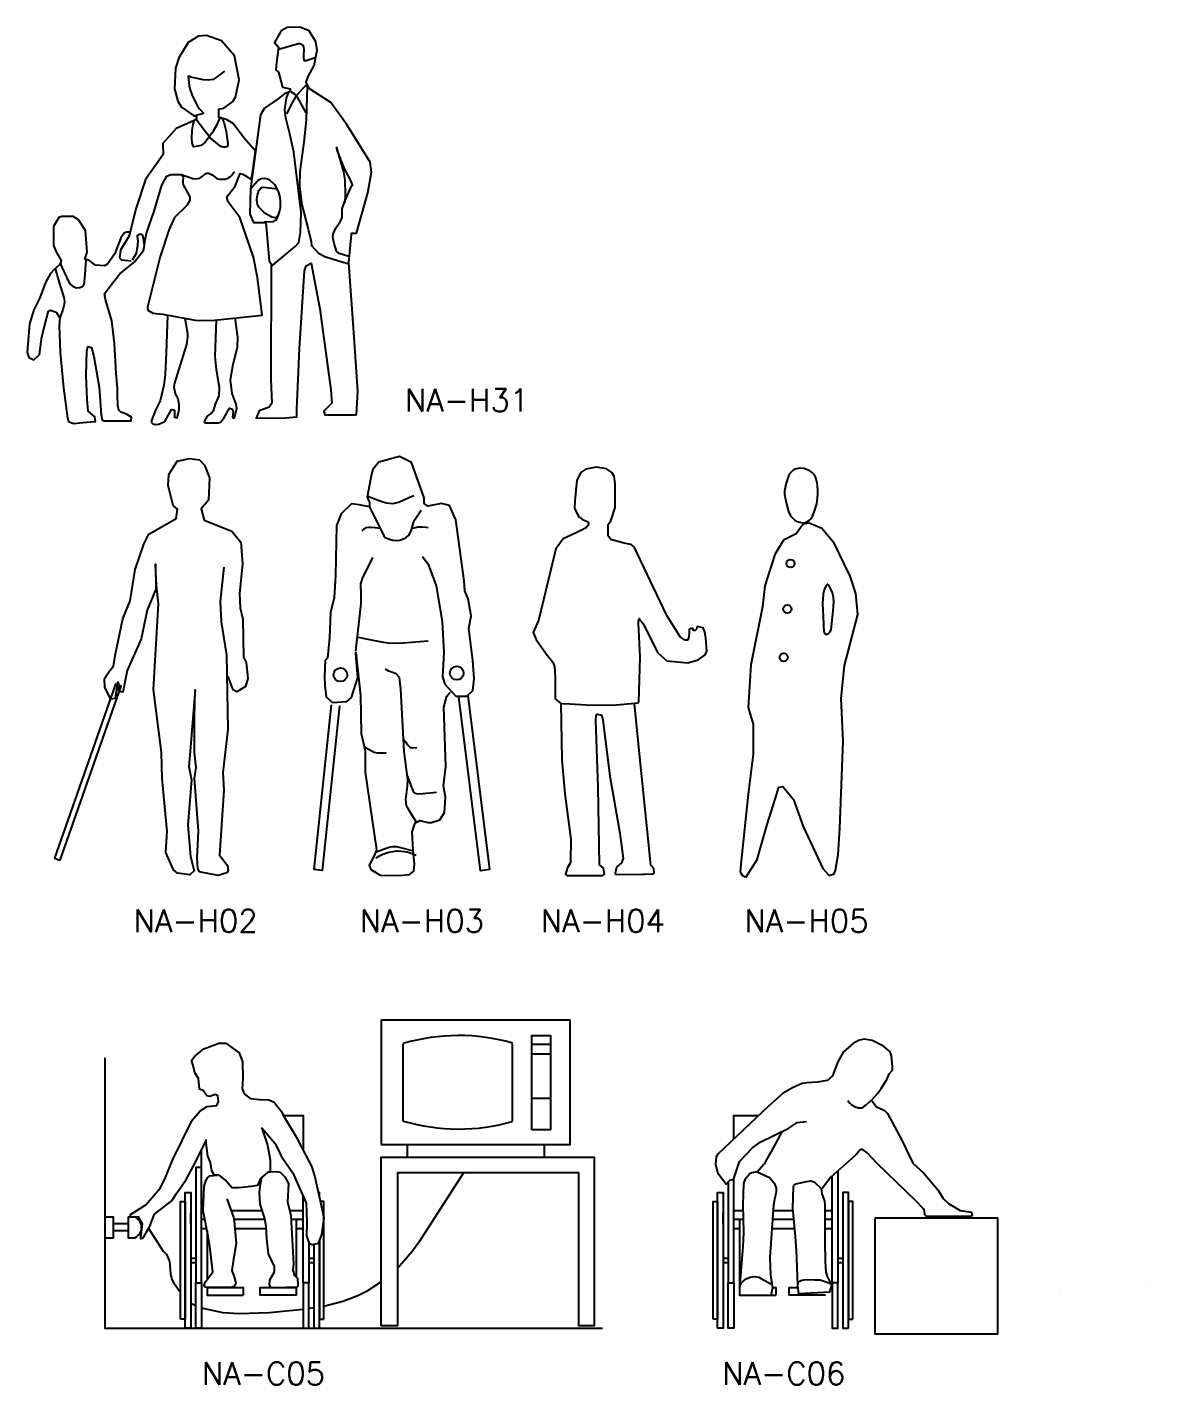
# Model space of a CAD drawing. Extents: x -0.3 to 13.3, y -0.3 to 14.1.
# Drawn here: x 8.36 to 13.32, y -0.25 to 5.75 of the extents above; entities that cross this region are included whole.
import ezdxf
from ezdxf.enums import TextEntityAlignment as Align

# ---------------------------------------------------------------- set-up
doc = ezdxf.new("R2010")
doc.units = 0
doc.header["$LTSCALE"] = 0.25
doc.header["$MEASUREMENT"] = 0
doc.layers.get('0').update_dxf_attribs({"linetype": 'CONTINUOUS'})
doc.styles.add('ROMANS8', font='ROMANS8.SHX')

# ---------------------------------------------------------------- blocks, each defined once
blk = doc.blocks.new('NA-H05')
for points in [[(-0.1076, 1.5565), (-0.0873, 1.5698), (-0.0819, 1.5747), (-0.074, 1.5874), (-0.0658, 1.6052), (-0.0544, 1.643), (-0.0496, 1.6822), (-0.0495, 1.6997), (-0.0514, 1.7228), (-0.0532, 1.7342), (-0.0593, 1.7592), (-0.0627, 1.7671), (-0.0747, 1.7806), (-0.0861, 1.7884), (-0.112, 1.7982), (-0.132, 1.7998), (-0.1504, 1.7956), (-0.1585, 1.7911), (-0.1747, 1.7757), (-0.1799, 1.7658), (-0.1893, 1.7336), (-0.1967, 1.7006), (-0.1968, 1.6835), (-0.19, 1.6491), (-0.1802, 1.6088), (-0.1704, 1.5895), (-0.1523, 1.5704), (-0.1413, 1.5641), (-0.1234, 1.5597), (-0.101, 1.5583)], [(-0.3685, -0.0084), (-0.3184, 0.0712), (-0.2746, 0.2258), (-0.2384, 0.337), (-0.2223, 0.391), (-0.204, 0.3942), (-0.1571, 0.3356), (-0.1154, 0.2167), (-0.0281, 0.0309), (0, 0), (0.0224, 0.0084), (0.0288, 0.0242), (0.0393, 0.0926), (0.0477, 0.2083), (0.0614, 0.595), (0.0533, 0.7823), (0.0673, 0.9285), (0.1266, 1.154), (0.1182, 1.2465), (0.0931, 1.3235), (0.0224, 1.4692), (-0.0319, 1.533), (-0.0888, 1.5574), (-0.1154, 1.5533), (-0.1455, 1.5106), (-0.2013, 1.4818), (-0.24, 1.4182), (-0.284, 1.2805), (-0.2952, 1.1876), (-0.3461, 0.9313), (-0.3584, 0.7434), (-0.3363, 0.6697), (-0.3352, 0.5365), (-0.3573, 0.3601), (-0.3882, 0.0656), (-0.3932, 0.0165), (-0.3826, 0), (-0.3713, -0.0056)], [(-0.0056, 1.0667), (0.0028, 1.0751), (0.0088, 1.0864), (0.0116, 1.114), (0.0179, 1.1701), (0.0203, 1.2096), (0.0192, 1.2295), (0.0147, 1.2493), (0.0109, 1.2592), (-0.0019, 1.2826), (-0.0063, 1.2862), (-0.0084, 1.2862), (-0.0128, 1.2817), (-0.021, 1.2651), (-0.0237, 1.2578), (-0.0263, 1.243), (-0.0288, 1.2001), (-0.0252, 1.114), (-0.025, 1.1012), (-0.0242, 1.0825), (-0.0224, 1.0746), (-0.0167, 1.0672), (-0.0119, 1.0663), (-0.0056, 1.0667)]]:
    blk.add_lwpolyline(points)
for centre in [(-0.1708, 1.3787), (-0.1851, 1.1775), (-0.2006, 0.9646)]:
    blk.add_circle(centre, 0.0181)
blk = doc.blocks.new('NA-C06')
for p, q in [((0.0719, 0.52), (0.112, 0.52)), ((0.2464, 0.52), (0.3335, 0.52)), ((0.4742, 0.52), (0.5067, 0.52)), ((0.025, 0.31), (0.0469, 0.31)), ((0.5317, 0.31), (0.5537, 0.31)), ((0.025, 0.29), (0.0469, 0.29)), ((0.5317, 0.29), (0.5537, 0.29))]:
    blk.add_line(p, q)
for points in [[(0.5756, 1.0061), (0.5838, 0.9955), (0.5907, 0.9886), (0.6087, 0.9778), (0.6234, 0.9736), (0.6371, 0.9743), (0.643, 0.9768), (0.6572, 0.9866), (0.6839, 1.0103), (0.7084, 1.0384), (0.7234, 1.059), (0.7502, 1.1027), (0.7583, 1.1238), (0.7729, 1.14), (0.7738, 1.1546), (0.7689, 1.2042), (0.7623, 1.2206), (0.7332, 1.2464), (0.6828, 1.2708), (0.6486, 1.2773), (0.627, 1.2732), (0.6003, 1.2596), (0.5547, 1.2196), (0.5312, 1.1769), (0.5074, 1.1154), (0.4849, 1.0946), (0.4422, 1.0877), (0.3964, 1.0837), (0.3743, 1.0811), (0.3313, 1.0619), (0.2895, 1.0385), (0.2245, 0.9809), (0.0012, 0.7698), (-0.0067, 0.7573), (-0.0095, 0.7245), (0.0005, 0.6879), (0.0378, 0.6366), (0.0548, 0.6537), (0.0702, 0.6577), (0.097, 0.7365), (0.1548, 0.797), (0.1888, 0.8217), (0.3146, 0.8834), (0.352, 0.9086), (0.3926, 0.9135)], [(0.6805, 1.0072), (0.7016, 0.9791), (0.7385, 0.9619), (0.7518, 0.9492), (0.8144, 0.8315), (0.8631, 0.73), (0.911, 0.6869), (0.9759, 0.6098), (0.9979, 0.5733), (1.0202, 0.5518), (1.0726, 0.5205), (1.1229, 0.5132), (1.125, 0.4988), (1.1205, 0.4945), (0.9784, 0.4945), (0.9232, 0.4945), (0.9165, 0.5012), (0.9144, 0.5201), (0.911, 0.5278), (0.8753, 0.5651), (0.7072, 0.7267), (0.6617, 0.7747), (0.639, 0.7909), (0.6285, 0.7874), (0.6144, 0.7697), (0.6073, 0.7616), (0.5001, 0.6683), (0.4584, 0.6112)], [(0.0719, 0.8366), (0.0719, 0.94), (0.1813, 0.94)], [(0.2835, 0.8682), (0.2359, 0.7787), (0.2253, 0.7605), (0.2114, 0.7363), (0.2064, 0.7249), (0.1734, 0.6886)], [(0.0719, 0.201), (0.0719, 0.6627)], [(0.2377, 0.1464), (0.2448, 0.18), (0.2407, 0.1973), (0.2356, 0.2355), (0.2326, 0.3124), (0.2481, 0.5448), (0.2525, 0.5699), (0.2603, 0.603), (0.2602, 0.6195), (0.2548, 0.6356), (0.229, 0.6639), (0.1786, 0.6877), (0.1731, 0.6911), (0.1515, 0.6872), (0.143, 0.6821), (0.1203, 0.6557), (0.1146, 0.639), (0.1112, 0.5464), (0.1149, 0.4229), (0.1122, 0.3613), (0.0971, 0.18)], [(0.5067, 0.201), (0.5067, 0.674)], [(0.5317, 0.6958), (0.5317, 0.201)], [(0.0469, 0.6458), (0.0469, 0.201)], [(0.3545, 0.1884), (0.3521, 0.272), (0.3496, 0.3427), (0.345, 0.4053), (0.3325, 0.5306), (0.335, 0.6244), (0.3371, 0.6305), (0.3467, 0.6388), (0.3927, 0.648), (0.4123, 0.6518), (0.4265, 0.6463), (0.4573, 0.6171), (0.4616, 0.5946), (0.4724, 0.562), (0.4742, 0.5448), (0.4742, 0.3833), (0.4751, 0.2934), (0.479, 0.2485), (0.4845, 0.2282), (0.5037, 0.1904), (0.4953, 0.1616), (0.4962, 0.1592), (0.3594, 0.1518), (0.3545, 0.1884), (0.3558, 0.1993), (0.3597, 0.2048), (0.3634, 0.2077), (0.3732, 0.2119), (0.3822, 0.2139), (0.4032, 0.2157), (0.4283, 0.2147), (0.4474, 0.2144), (0.454, 0.2136), (0.4708, 0.2084), (0.4986, 0.1984), (0.4993, 0.199)], [(0.025, 0.462), (0.025, 0.5098)], [(0.1132, 0.48), (0.0719, 0.48)], [(0.1113, 0.48), (0.0971, 0.48), (0.0971, 0.1464), (0.2571, 0.1464)], [(0.3375, 0.48), (0.2437, 0.48)], [(0.5067, 0.48), (0.4742, 0.48)], [(0.6949, 0.4841), (0.6949, -0.025), (1.2389, -0.025), (1.2389, 0.4865), (0.6949, 0.4865)], [(0.0971, 0.44), (0.0719, 0.44)], [(0.3415, 0.44), (0.2411, 0.44)], [(0.5067, 0.44), (0.4767, 0.44)], [(0.0719, 0.201), (0.0719, 0), (0.0469, 0), (0.0469, 0.201), (0.0719, 0.201)], [(0.0971, 0.18), (0.1, 0.1884), (0.1059, 0.2), (0.1116, 0.2068), (0.1266, 0.2178), (0.1448, 0.2255), (0.1535, 0.2277), (0.1653, 0.2294), (0.1825, 0.2253), (0.1904, 0.2217), (0.2407, 0.1933)], [(0.2448, 0.18), (0.2571, 0.18), (0.2571, 0.1464)], [(0.4767, 0.1464), (0.3167, 0.1464), (0.3167, 0.18), (0.3556, 0.18)], [(0.5067, 0.201), (0.5067, 0), (0.5317, 0), (0.5317, 0.201), (0.5067, 0.201)], [(1.9108, 0.1989), (1.9108, 0.1989)], [(1.5114, 0.1745), (1.5114, 0.1745)]]:
    blk.add_lwpolyline(points)
for points in [[(0, 0), (0, 0.6), (0.025, 0.6), (0.025, 0)], [(0.5787, 0), (0.5787, 0.6), (0.5537, 0.6), (0.5537, 0)], [(-0.02, 0.04), (-0.02, 0.56), (0, 0.56), (0, 0.04)], [(0.5987, 0.04), (0.5987, 0.56), (0.5787, 0.56), (0.5787, 0.04)]]:
    blk.add_lwpolyline(points, close=True)
blk = doc.blocks.new('NA-H04')
for points in [[(0.1588, 0.7651), (0.165, 0.9659), (0.1569, 1.1142), (0.1569, 1.1223), (0.1605, 1.1355), (0.1779, 1.112), (0.2422, 0.9847), (0.2824, 0.9492), (0.3752, 0.94), (0.4207, 0.9539), (0.4515, 0.9757), (0.4588, 0.9911), (0.4545, 1.0493), (0.4498, 1.0765), (0.4426, 1.0951), (0.4159, 1.0999), (0.4131, 1.0889), (0.4083, 1.0827), (0.4002, 1.0827), (0.3978, 1.0913), (0.3897, 1.0913), (0.3806, 1.087), (0.3806, 1.0703), (0.3787, 1.0474), (0.3744, 1.0407), (0.3634, 1.0395), (0.341, 1.0555), (0.2824, 1.1495), (0.2237, 1.273), (0.1378, 1.4528), (0.125, 1.4627), (0.0998, 1.4666), (0.0878, 1.4695), (0.0347, 1.4842), (0.0229, 1.501), (0.0229, 1.5177), (0.0229, 1.5511), (0.0353, 1.5678), (0.0544, 1.6265), (0.0544, 1.7328), (0.0501, 1.7654), (0.0396, 1.781), (0.0165, 1.7969), (-0.0296, 1.8039), (-0.0754, 1.7955), (-0.0983, 1.781), (-0.1154, 1.7476), (-0.1235, 1.6556), (-0.1259, 1.6222), (-0.1068, 1.5845), (-0.09, 1.574), (-0.0655, 1.5635), (-0.063, 1.5554), (-0.0673, 1.5468), (-0.0735, 1.5363), (-0.1154, 1.5153), (-0.176, 1.4881), (-0.2075, 1.4443), (-0.2847, 1.1266), (-0.3076, 1.0746), (-0.2952, 1.0425), (-0.2514, 0.9802), (-0.2218, 0.9425), (-0.2134, 0.9234), (-0.2107, 0.8748), (-0.2117, 0.7804), (-0.1865, 0.7608), (-0.1464, 0.7589), (-0.0735, 0.7546), (0.0439, 0.7527), (0.1569, 0.7627)], [(-0.1865, 0.7608), (-0.1822, 0.5123), (-0.1678, 0.3613), (-0.1419, 0.1606), (-0.1426, 0.0606), (-0.1464, 0.052), (-0.1569, 0.0353), (-0.1652, 0.0069), (-0.1593, 0), (-0.0253, 0), (-0.0148, 0), (0, 0), (0.0064, 0.0068), (0.0019, 0.0334), (-0.0148, 0.0482), (-0.021, 0.3906), (-0.0315, 0.6854), (-0.0296, 0.7088), (-0.0235, 0.7138), (-0.0062, 0.7088), (0, 0.6878), (0.031, 0.4388), (0.0754, 0.1879), (0.0897, 0.0754), (0.0816, 0.0563), (0.0606, 0.0377), (0.0544, 0.0105), (0.0587, 0.0043), (0.1755, 0.0062), (0.186, 0.0062), (0.2218, 0.0081), (0.2269, 0.0135), (0.2256, 0.0315), (0.2113, 0.0458), (0.1946, 0.2213), (0.165, 0.508), (0.1402, 0.7608)]]:
    blk.add_lwpolyline(points)
blk = doc.blocks.new('NA-H03')
for points in [[(0.1022, 1.4093), (0.1272, 1.3759), (0.1632, 1.2802), (0.1889, 1.1221), (0.1973, 0.9852), (0.1915, 0.8779), (0.201, 0.8455), (0.2494, 0.7924), (0.2982, 0.7924), (0.3245, 0.8181), (0.3303, 0.8689), (0.3245, 0.9505), (0.3072, 1.0919), (0.3181, 1.1478), (0.3046, 1.223), (0.2892, 1.2577), (0.286, 1.3027), (0.2494, 1.5713), (0.2217, 1.6356), (0.1868, 1.6444), (0.1266, 1.6329), (0.1093, 1.6446), (0.1093, 1.669), (0.054, 1.8251), (0.0002, 1.8517), (-0.091, 1.8262), (-0.117, 1.7943), (-0.1227, 1.7731), (-0.1414, 1.6722), (-0.1317, 1.6478), (-0.1317, 1.6298), (-0.178, 1.6388), (-0.2114, 1.642), (-0.2571, 1.5989), (-0.2783, 1.5469), (-0.2821, 1.3252), (-0.2886, 1.2288), (-0.304, 1.1619), (-0.3091, 1.052), (-0.3175, 0.9601), (-0.3271, 0.9505), (-0.3303, 0.8798), (-0.3297, 0.8387), (-0.3239, 0.7892), (-0.2952, 0.7645), (-0.2324, 0.7688), (-0.2114, 0.7866), (-0.1838, 0.8753), (-0.1896, 0.9421), (-0.1928, 0.9852), (-0.1716, 0.7956), (-0.1684, 0.6279), (-0.1504, 0.5514), (-0.1504, 0.4569), (-0.1015, 0.1144), (-0.1125, 0.0849), (-0.1331, 0.0464), (-0.1253, 0.0276), (-0.0846, 0.0024), (0, 0), (0.0454, 0.005), (0.0649, 0.0199), (0.0675, 0.0501), (0.062, 0.1113), (0.0565, 0.1928), (0.0707, 0.2333), (0.0903, 0.243), (0.1258, 0.2347), (0.1427, 0.2339), (0.1793, 0.2461), (0.1995, 0.2793), (0.2037, 0.347), (0.1947, 0.3959), (0.205, 0.482), (0.1973, 0.7436), (0.2095, 0.7924), (0.2249, 0.811)], [(-0.1427, 1.6773), (-0.1055, 1.6637), (-0.0725, 1.6514), (-0.0561, 1.647), (-0.0315, 1.6446), (-0.0208, 1.6456), (0.0003, 1.6513), (0.0425, 1.6698), (0.0636, 1.6786)], [(-0.1317, 1.6298), (-0.0681, 1.5012), (-0.0619, 1.4942), (-0.0437, 1.4858), (-0.0284, 1.4818), (-0.0076, 1.481), (0.0026, 1.4826), (0.0215, 1.4888), (0.0303, 1.4938), (0.0418, 1.5045), (0.0468, 1.5119), (0.0534, 1.5276), (0.0621, 1.5598), (0.0694, 1.5745), (0.097, 1.6144)], [(-0.0842, 1.534), (-0.1068, 1.5358), (-0.1269, 1.5375), (-0.1366, 1.5373), (-0.1459, 1.5359), (-0.1504, 1.5347), (-0.1558, 1.5315), (-0.1658, 1.5225)], [(0.0553, 1.5347), (0.0662, 1.5371), (0.0807, 1.5403), (0.088, 1.5411), (0.1011, 1.5408), (0.1185, 1.5388), (0.1272, 1.5379)], [(-0.1928, 0.9916), (-0.169, 1.2024), (-0.169, 1.2398), (-0.1693, 1.2893), (-0.1626, 1.3123), (-0.1176, 1.4061)], [(-0.1889, 1.0552), (-0.1385, 1.0447), (-0.0711, 1.0313), (-0.0373, 1.0276), (0.0174, 1.0279), (0.0906, 1.0344), (0.1272, 1.0372)], [(0.0752, 0.2371), (0.0373, 0.2976), (0.0316, 0.3098), (0.0284, 0.3365), (0.0365, 0.3944), (0.0373, 0.4229), (0.0219, 0.5482), (0.0064, 0.8232), (0.0006, 0.8747), (-0.0145, 0.891), (-0.0466, 0.903), (-0.0604, 0.9113)], [(0.3033, 0.795), (0.3991, 0.0263), (0.3586, 0.0212), (0.2628, 0.7898)], [(-0.2641, 0.75), (-0.3406, 0.0225), (-0.376, 0.0263), (-0.2995, 0.7538)], [(0.0186, 0.6028), (0.0283, 0.5892), (0.0368, 0.5771), (0.0415, 0.5719), (0.0467, 0.5677), (0.0495, 0.5662), (0.0521, 0.5653), (0.058, 0.5646), (0.0771, 0.5662)], [(-0.1542, 0.5694), (-0.117, 0.5482), (-0.111, 0.5455), (-0.0983, 0.5429), (-0.0712, 0.5431), (-0.0578, 0.5424)], [(0.0353, 0.4402), (0.0617, 0.3708), (0.0632, 0.3681), (0.0682, 0.3643), (0.075, 0.3623), (0.0893, 0.3618), (0.1639, 0.3682)], [(-0.1041, 0.1028), (-0.0662, 0.1189), (-0.0403, 0.1272), (-0.0269, 0.129), (-0.0136, 0.1285), (-0.0071, 0.1272), (0.0623, 0.1093)], [(-0.1041, 0.0784), (-0.0851, 0.0892), (-0.0722, 0.0951), (-0.046, 0.1037), (-0.0194, 0.1081), (-0.0016, 0.1087), (0.0222, 0.1066), (0.0341, 0.1044), (0.0607, 0.0962), (0.0739, 0.0906)]]:
    blk.add_lwpolyline(points)
for centre in [(-0.2603, 0.8875), (0.2538, 0.8946)]:
    blk.add_circle(centre, 0.0302)
blk = doc.blocks.new('NA-H02')
for points in [[(0.0246, 1.3632), (0.0087, 1.2107), (0.0127, 1.1205), (0.0359, 0.9743), (0.0427, 0.6455), (0.0206, 0.4555), (0.0246, 0.3779), (0.0047, 0.0899), (0.0404, 0.0439), (0.0438, 0.0224), (0.0382, 0.0116), (0, 0), (-0.0775, 0.0145), (-0.0832, 0.0162), (-0.0911, 0.0303), (-0.0934, 0.0768), (-0.0883, 0.1981), (-0.1058, 0.4295), (-0.0985, 0.4782), (-0.1058, 0.5434), (-0.1058, 0.6993), (-0.1024, 0.8201), (-0.1245, 0.5502), (-0.1302, 0.4827), (-0.1183, 0.4227), (-0.1342, 0.2225), (-0.1223, 0.0848), (-0.1064, 0.0207), (-0.1265, 0.0033), (-0.1797, 0.0108), (-0.1982, 0.0252), (-0.2323, 0.1023), (-0.226, 0.1942), (-0.2481, 0.4295), (-0.2515, 0.5434), (-0.2867, 0.8229), (-0.264, 1.201), (-0.2725, 1.2815), (-0.277, 1.3762), (-0.2765, 1.2651), (-0.315, 1.1727), (-0.3411, 1.0463), (-0.4035, 0.9068), (-0.4216, 0.8099), (-0.4398, 0.8144), (-0.4398, 0.8478), (-0.4449, 0.8552), (-0.4517, 0.8138), (-0.4556, 0.7827), (-0.4749, 0.7798), (-0.501, 0.8314), (-0.5033, 0.8711), (-0.4794, 0.9057), (-0.4636, 0.9255), (-0.4562, 0.9726), (-0.4216, 1.1347), (-0.3899, 1.2141), (-0.3678, 1.353), (-0.3292, 1.4647), (-0.3065, 1.5083), (-0.1863, 1.5775), (-0.1801, 1.6183), (-0.1994, 1.6347), (-0.2216, 1.7233), (-0.219, 1.7726), (-0.1818, 1.8303), (-0.1279, 1.8428), (-0.0832, 1.8366), (-0.0604, 1.8132), (-0.0395, 1.7572), (-0.0435, 1.658), (-0.0758, 1.6211), (-0.0622, 1.5707), (0.0597, 1.5219), (0.0994, 1.4737), (0.1074, 1.3767), (0.0931, 1.2462), (0.0966, 1.1823), (0.109, 1.1336), (0.1119, 0.9652), (0.1232, 0.9408), (0.1299, 0.8704), (0.1204, 0.8354), (0.0812, 0.8122), (0.0659, 0.8201), (0.0438, 0.8802)], [(-0.4539, 0.8456), (-0.7238, 0.0768), (-0.6988, 0.0678), (-0.429, 0.8365), (-0.4539, 0.8456), (-0.7238, 0.0768), (-0.6988, 0.0678)]]:
    blk.add_lwpolyline(points)
blk = doc.blocks.new('NA-C05')
for p, q in [((1.3196, 0.9153), (1.3196, 1.2566)), ((1.8026, 0.9153), (1.8026, 1.2566)), ((1.8883, 1.2548), (1.9706, 1.2548)), ((1.9706, 1.2111), (1.8883, 1.2111)), ((1.8883, 1.0168), (1.9706, 1.0168)), ((1.3371, 0.812), (1.3371, 0.756)), ((1.9426, 0.812), (1.9426, 0.756)), ((0.4268, 0.52), (0.4343, 0.52)), ((0.5581, 0.52), (0.6949, 0.52)), ((0.8184, 0.52), (0.8768, 0.52)), ((0.8468, 0.2258), (0.8468, 0.48)), ((0.1033, 0.4613), (0.0385, 0.4613)), ((0.1033, 0.4298), (0.0385, 0.4298)), ((0.3799, 0.31), (0.4018, 0.31)), ((0.9018, 0.31), (0.9237, 0.31)), ((0.3799, 0.29), (0.4018, 0.29)), ((0.9018, 0.29), (0.9237, 0.29)), ((0.8268, 0.18), (0.8268, 0.1827)), ((0.8468, 0.1464), (0.8468, 0.1834))]:
    blk.add_line(p, q)
for points in [[(1.2216, 0.812), (2.0564, 0.812), (2.0564, 1.3616), (1.2216, 1.3616), (1.2216, 0.812)], [(0.5021, 1.0021), (0.5003, 1.0266), (0.4877, 1.0328), (0.4636, 1.0246), (0.4512, 1.0266), (0.4355, 1.0511), (0.418, 1.0563), (0.4145, 1.1036), (0.3987, 1.1281), (0.39, 1.1613), (0.383, 1.1823), (0.3987, 1.2016), (0.4372, 1.2348), (0.4775, 1.2488), (0.5037, 1.2593), (0.5346, 1.2598), (0.5947, 1.2173), (0.6087, 1.1771), (0.6105, 1.1053), (0.6079, 1.0585), (0.6157, 1.0353), (0.6433, 1.0152), (0.6837, 1.0108), (0.7257, 1.0091), (0.7482, 0.9988), (0.7817, 0.958), (0.787, 0.9443), (0.801, 0.9198), (0.8465, 0.8463), (0.8727, 0.7938), (0.913, 0.7168), (0.9287, 0.6695), (0.9375, 0.6275), (0.952, 0.5633), (0.9678, 0.488), (0.9573, 0.4145), (0.9433, 0.3743), (0.917, 0.369), (0.903, 0.3778), (0.8931, 0.4087), (0.8942, 0.4705), (0.8909, 0.5528), (0.8377, 0.6765), (0.7865, 0.7483), (0.759, 0.8078), (0.703, 0.8743), (0.6942, 0.8848), (0.7187, 0.8095), (0.731, 0.7433), (0.731, 0.689), (0.7205, 0.689), (0.689, 0.661), (0.675, 0.6313), (0.649, 0.626), (0.5915, 0.6208), (0.5617, 0.6208), (0.5337, 0.654), (0.5057, 0.6768), (0.483, 0.6785), (0.4725, 0.6943), (0.4672, 0.7328), (0.455, 0.7605), (0.4497, 0.806), (0.448, 0.82), (0.448, 0.8323), (0.4357, 0.8095), (0.4042, 0.743), (0.3517, 0.645), (0.3237, 0.6048), (0.3132, 0.589), (0.2958, 0.565), (0.218, 0.5035), (0.1943, 0.4436), (0.1673, 0.3966), (0.1596, 0.3946), (0.1593, 0.4016), (0.1662, 0.4621), (0.1505, 0.4908), (0.1295, 0.4926), (0.1155, 0.4908), (0.1138, 0.5031), (0.182, 0.5451), (0.2448, 0.6196), (0.2659, 0.659), (0.2992, 0.743), (0.3867, 0.9198), (0.4217, 0.9601), (0.4532, 0.9793), (0.4953, 0.9846), (0.4951, 0.9846), (0.5021, 1.0021)], [(1.8883, 0.8768), (1.8883, 1.2933), (1.9706, 1.2933), (1.9706, 0.8768), (1.8883, 0.8768)], [(0, 1.1953), (0, 0), (2.1999, 0)], [(0.7894, 0.94), (0.8768, 0.94), (0.8768, 0.786)], [(0.4268, 0.71), (0.4268, 0.7908)], [(1.2216, 0.0105), (1.2216, 0.756), (2.1631, 0.756), (2.1631, 0.0105), (2.0949, 0.0105), (2.0949, 0.686), (1.2933, 0.686), (1.2933, 0.0105), (1.2216, 0.0105)], [(0.4268, 0.201), (0.4268, 0.71), (0.4018, 0.71), (0.4018, 0.201)], [(0.539, 0.5718), (0.5687, 0.4913), (0.5717, 0.4731), (0.581, 0.3743), (0.5687, 0.306), (0.5617, 0.255), (0.5722, 0.227), (0.5789, 0.1987), (0.5722, 0.185), (0.5606, 0.1813), (0.461, 0.18), (0.4435, 0.1815), (0.4396, 0.1882), (0.4435, 0.2043), (0.4705, 0.2392), (0.4777, 0.2498), (0.4639, 0.362), (0.4565, 0.4075), (0.4342, 0.5193), (0.439, 0.626), (0.4463, 0.6528), (0.4533, 0.6643), (0.4637, 0.6733), (0.4987, 0.6768)], [(0.6925, 0.6663), (0.6855, 0.626), (0.6828, 0.6005), (0.6855, 0.549), (0.7065, 0.4843), (0.7117, 0.4513), (0.7152, 0.3953), (0.7222, 0.3288), (0.7485, 0.2725), (0.7485, 0.248), (0.7275, 0.213), (0.7269, 0.1915), (0.7327, 0.1815), (0.7485, 0.18), (0.85, 0.1835), (0.8552, 0.1885), (0.8535, 0.22), (0.8395, 0.2323), (0.8325, 0.2578), (0.836, 0.284), (0.8237, 0.4965), (0.8097, 0.5578), (0.8132, 0.64), (0.7992, 0.6663), (0.7773, 0.6875), (0.7642, 0.6908), (0.731, 0.689)], [(1.5856, 0.686), (1.3896, 0.3815), (1.3605, 0.3401), (1.2933, 0.2643)], [(0.9487, 0.5777), (0.9487, 0.6), (0.9437, 0.6)], [(0.8768, 0.201), (0.8768, 0.5855)], [(0.9687, 0.04), (0.9687, 0.56), (0.9527, 0.56)], [(0, 0.4), (0.0385, 0.4), (0.0385, 0.491), (0, 0.491), (0, 0.4)], [(0.3799, 0.462), (0.3799, 0.5098)], [(0.442, 0.48), (0.4268, 0.48)], [(0.7072, 0.48), (0.5706, 0.48)], [(0.8768, 0.48), (0.8247, 0.48)], [(0.3349, 0.157), (0.308, 0.1943), (0.296, 0.2201), (0.2918, 0.2392), (0.2897, 0.2807), (0.2882, 0.2955), (0.2793, 0.3173), (0.2725, 0.3269), (0.259, 0.3391), (0.1939, 0.4429)], [(0.452, 0.44), (0.4268, 0.44)], [(0.452, 0.4301), (0.452, 0.2152)], [(0.7124, 0.44), (0.5748, 0.44)], [(0.8768, 0.44), (0.8468, 0.44)], [(0.9018, 0.3815), (0.9018, 0.201)], [(0.9237, 0.3704), (0.9237, 0), (0.9487, 0)], [(0.9487, 0), (0.9487, 0.3901)], [(0.9487, 0.3901), (0.9487, 0.04), (0.9687, 0.04)], [(0.4268, 0.201), (0.4268, 0), (0.4018, 0), (0.4018, 0.201), (0.4268, 0.201)], [(0.452, 0.1808), (0.452, 0.1464), (0.612, 0.1464)], [(0.452, 0.18), (0.612, 0.18), (0.612, 0.1464)], [(0.8468, 0.1464), (0.6868, 0.1464), (0.6868, 0.18), (0.8468, 0.18)], [(0.8768, 0.201), (0.8768, 0), (0.9018, 0), (0.9018, 0.201), (0.8768, 0.201)], [(1.2216, 0.2048), (1.1564, 0.1631), (1.1218, 0.1453), (1.0807, 0.1282), (1.0528, 0.1186), (0.9687, 0.096)], [(0.4018, 0.0992), (0.3833, 0.1085)], [(0.8768, 0.0834), (0.728, 0.0683), (0.5919, 0.0634), (0.5237, 0.0685), (0.4268, 0.0882)], [(0.9237, 0.0903), (0.9018, 0.0871)], [(0.9237, 0.0903), (0.9237, 0.0903)]]:
    blk.add_lwpolyline(points)
for points in [[(0.3549, 0), (0.3549, 0.6), (0.3799, 0.6), (0.3799, 0)], [(0.3349, 0.04), (0.3349, 0.56), (0.3549, 0.56), (0.3549, 0.04)]]:
    blk.add_lwpolyline(points, close=True)
blk.add_lwpolyline([(0.133, 0.4, 0.653846), (0.133, 0.491), (0.1033, 0.491), (0.1033, 0.4), (0.133, 0.4)], format="xyb")
for centre, start, end in [((1.5641, 0.4215), 74.12402, 106.29116), ((1.5641, 1.7521), 253.70884, 285.87597)]:
    blk.add_arc(centre, 0.8718, start, end)
blk = doc.blocks.new('NA-H31')
for points in [[(0.6107, 0.0361), (0.6174, 0.1397), (0.5971, 0.4214), (0.5769, 0.7075), (0.5881, 0.8337), (0.5904, 0.8382), (0.6107, 0.8382), (0.6602, 1.0163), (0.6777, 1.1076), (0.6715, 1.1515), (0.5701, 1.3159), (0.498, 1.4151), (0.4011, 1.4782), (0.3876, 1.5052), (0.3966, 1.53), (0.4236, 1.5796), (0.4373, 1.6473), (0.4314, 1.683), (0.4011, 1.7328), (0.3605, 1.7486), (0.3048, 1.7469), (0.2772, 1.7328), (0.2479, 1.681), (0.2659, 1.6607), (0.2569, 1.5931), (0.2546, 1.5593), (0.2659, 1.5503), (0.2839, 1.4827), (0.3177, 1.4759), (0.3177, 1.4647), (0.2929, 1.4534), (0.2659, 1.4331), (0.2037, 1.3904), (0.187, 1.361), (0.1555, 1.1334), (0.142, 1.0343), (0.1397, 0.9216), (0.1555, 0.8856), (0.2096, 0.8856), (0.2253, 0.7166), (0.2343, 0.703), (0.2321, 0.1938), (0.2366, 0.0879), (0.2253, 0.0699), (0.1803, 0.0541), (0.1667, 0.0203), (0.2952, 0.0225), (0.347, 0.027), (0.347, 0.0586), (0.3583, 0.329), (0.3808, 0.6715), (0.3876, 0.694), (0.4101, 0.7053), (0.4484, 0.5047), (0.498, 0.1465), (0.5025, 0.0879), (0.4664, 0.0518), (0.4709, 0.0361), (0.6107, 0.0361)], [(-0.3267, 0.7909), (-0.3177, 0.8382), (-0.2839, 0.9351), (-0.2501, 1.0501), (-0.2278, 1.0895), (-0.2096, 1.0974), (-0.1938, 1.0974), (-0.1622, 1.0974), (-0.1549, 1.0887), (-0.1568, 1.0635), (-0.1555, 1.0523), (-0.1262, 0.9982), (-0.1262, 0.9847), (-0.1397, 0.9599), (-0.1938, 0.9081), (-0.2184, 0.8516), (-0.2569, 0.7346), (-0.3132, 0.5115), (-0.311, 0.498), (-0.2898, 0.485), (-0.2456, 0.48), (-0.103, 0.4542), (-0.0315, 0.4529), (0.1938, 0.4755), (0.1735, 0.6422), (0.1559, 0.7328), (0.0946, 0.9081), (0.0428, 0.9779), (0.0383, 0.9982), (0.0744, 1.0455), (0.0969, 1.1019), (0.1082, 1.0996), (0.1229, 1.09), (0.1416, 1.0778), (0.1487, 1.0816), (0.1487, 1.0839), (0.1645, 1.1988), (0.1645, 1.201), (0.1127, 1.2596), (0.0653, 1.3227), (0.0361, 1.3407), (0.0045, 1.3497), (0.0023, 1.3543), (0.0023, 1.3858), (0.0068, 1.3881), (0.0248, 1.3903), (0.0628, 1.4189), (0.0766, 1.4399), (0.0924, 1.5165), (0.0721, 1.6224), (0.0135, 1.6877), (-0.0515, 1.7116), (-0.0872, 1.7092), (-0.1329, 1.681), (-0.1744, 1.6133), (-0.1894, 1.5672), (-0.1938, 1.4759), (-0.1793, 1.4214), (-0.1622, 1.3948), (-0.1104, 1.3588), (-0.0969, 1.3543), (-0.0969, 1.3407), (-0.187, 1.3002), (-0.2456, 1.2348), (-0.2434, 1.1853), (-0.3222, 1.0748), (-0.365, 0.9464), (-0.3943, 0.827), (-0.4326, 0.7639), (-0.4368, 0.7301), (-0.4281, 0.7211), (-0.3853, 0.7166)], [(0.4281, 1.6134), (0.3876, 1.5999), (0.3815, 1.6), (0.3793, 1.6028), (0.3777, 1.6132), (0.3785, 1.6278), (0.3796, 1.649), (0.3787, 1.6585), (0.3761, 1.6662), (0.374, 1.6691), (0.3695, 1.672), (0.359, 1.6747), (0.3538, 1.6742), (0.2659, 1.6494)], [(0.027, 1.5548), (-0.0135, 1.5233), (-0.0229, 1.5178), (-0.0442, 1.5139), (-0.0676, 1.5164), (-0.0996, 1.5232), (-0.1149, 1.5255), (-0.1212, 1.5282), (-0.1294, 1.5319), (-0.1329, 1.53), (-0.1282, 1.4909), (-0.1239, 1.4714), (-0.115, 1.4466), (-0.0924, 1.3993), (-0.0811, 1.3857), (-0.0667, 1.3695), (-0.0676, 1.3664), (-0.0699, 1.3655), (-0.1014, 1.3588)], [(0.2343, 0.6918), (0.3403, 0.7797), (0.356, 0.7977), (0.3638, 0.8415), (0.3669, 0.93), (0.3335, 1.1965), (0.316, 1.2769), (0.2984, 1.3484), (0.2947, 1.3837), (0.3019, 1.4354), (0.311, 1.4624)], [(0.3898, 1.494), (0.3728, 1.4755), (0.3503, 1.4508), (0.3403, 1.4376), (0.3263, 1.4144), (0.3019, 1.3655)], [(0.3876, 1.37), (0.3493, 1.4399), (0.3466, 1.4438), (0.3399, 1.4504), (0.3234, 1.4612), (0.3155, 1.4669)], [(0.3921, 1.4872), (0.3876, 1.3385), (0.3778, 1.2405), (0.3601, 1.1104), (0.3583, 1.0455), (0.3698, 0.964), (0.3978, 0.8562), (0.4101, 0.8022), (0.4124, 0.7842), (0.4435, 0.75), (0.4713, 0.7357), (0.5318, 0.7166), (0.5769, 0.703)], [(-0.0361, 1.2596), (-0.0946, 1.3362), (-0.0972, 1.3389), (-0.1019, 1.3403), (-0.1061, 1.3371), (-0.1127, 1.3198), (-0.1169, 1.2935), (-0.1181, 1.2552), (-0.1167, 1.2389), (-0.1119, 1.2234), (-0.1082, 1.2213), (-0.0885, 1.2238), (-0.0759, 1.2273), (-0.0649, 1.2331), (-0.0608, 1.2371), (-0.0208, 1.2906), (-0.0045, 1.3182), (0.0068, 1.3452), (0.0086, 1.3481), (0.0123, 1.3497), (0.0163, 1.3467), (0.0243, 1.3295), (0.0349, 1.2877), (0.042, 1.2338), (0.0406, 1.2213), (0.0301, 1.2183), (0.0218, 1.2181), (0.0113, 1.2213), (-0.0361, 1.2596)], [(0.5769, 0.7346), (0.534, 0.7481), (0.5222, 0.7584), (0.5115, 0.7932), (0.5065, 0.8205), (0.507, 0.8337), (0.518, 0.8589), (0.5407, 0.8909), (0.5476, 0.9081), (0.5476, 0.9464), (0.5591, 0.9803), (0.5881, 1.0455), (0.5926, 1.0523), (0.5835, 1.0768), (0.5648, 1.1099), (0.5566, 1.1267), (0.525, 1.2055), (0.5228, 1.2168), (0.5314, 1.1845), (0.5528, 1.1092), (0.5588, 1.0726), (0.5611, 1.0072), (0.5588, 0.9734)], [(-0.1622, 1.0974), (-0.1127, 1.0793), (-0.1023, 1.0777), (-0.0811, 1.0816), (-0.0708, 1.0882), (-0.0587, 1.1002), (-0.0518, 1.1041), (-0.0428, 1.1041), (-0.0275, 1.0959), (-0.0079, 1.081), (0.0023, 1.0771), (0.029, 1.0775), (0.0426, 1.0813), (0.0541, 1.0881), (0.0586, 1.0929), (0.0721, 1.1109)], [(0.142, 1.0343), (0.1735, 1.0703), (0.1778, 1.0743), (0.1888, 1.0797), (0.2059, 1.0815), (0.2143, 1.0801), (0.2253, 1.0748), (0.2477, 1.053), (0.2563, 1.0401), (0.2659, 1.0185), (0.2713, 0.9953), (0.2729, 0.9797), (0.2727, 0.9487), (0.271, 0.937), (0.2636, 0.9149), (0.2573, 0.9078), (0.2513, 0.906), (0.2364, 0.9086), (0.2107, 0.9232), (0.1996, 0.9323), (0.1813, 0.9515), (0.1735, 0.9644), (0.1716, 0.9715), (0.1708, 0.9901), (0.1727, 1.0057), (0.1798, 1.027), (0.1875, 1.0369), (0.1923, 1.0399), (0.2005, 1.041), (0.2614, 1.0343)], [(-0.3921, 0.8427), (-0.4056, 0.8427), (-0.4159, 0.8387), (-0.4304, 0.818), (-0.4574, 0.7481), (-0.489, 0.703), (-0.5025, 0.694), (-0.5431, 0.6963), (-0.5723, 0.7188), (-0.5904, 0.7233), (-0.5791, 0.7549), (-0.5874, 0.8501), (-0.6174, 0.8968), (-0.6419, 0.9118), (-0.6918, 0.9126), (-0.7053, 0.9081), (-0.7283, 0.8674), (-0.7278, 0.7842), (-0.7161, 0.7557), (-0.6953, 0.7183), (-0.6985, 0.7008), (-0.7256, 0.6783), (-0.7413, 0.6602), (-0.7639, 0.6197), (-0.7887, 0.5521), (-0.8157, 0.5002), (-0.8344, 0.4381), (-0.845, 0.311), (-0.8382, 0.2884), (-0.8157, 0.2794), (-0.7909, 0.3019), (-0.7797, 0.3808), (-0.7571, 0.4732), (-0.7504, 0.4935), (-0.7414, 0.4988), (-0.7166, 0.489), (-0.7008, 0.4642), (-0.703, 0.4304), (-0.6985, 0.311), (-0.685, 0.1555), (-0.667, 0.0203), (-0.6625, 0.0068), (-0.6408, -0.0022), (-0.5971, 0.0023), (-0.5476, 0.0068), (-0.5431, 0.0068), (-0.5453, 0.027), (-0.5746, 0.0518), (-0.5791, 0.1037), (-0.5836, 0.2096), (-0.5814, 0.3177), (-0.5769, 0.338), (-0.5611, 0.3335), (-0.5498, 0.2929), (-0.5273, 0.1577), (-0.5183, 0.0361), (-0.5138, 0.0135), (-0.5047, 0.009), (-0.3988, 0.009), (-0.3853, 0.009), (-0.3831, 0.0248), (-0.4056, 0.0383), (-0.4139, 0.0417), (-0.4311, 0.0472), (-0.4394, 0.0563), (-0.4445, 0.0776), (-0.4459, 0.1211), (-0.4462, 0.1532), (-0.4508, 0.2193), (-0.4585, 0.3515), (-0.4709, 0.4507), (-0.4822, 0.4912), (-0.498, 0.5453), (-0.5025, 0.5701), (-0.4732, 0.6107), (-0.4349, 0.658), (-0.3718, 0.7098), (-0.3312, 0.7616), (-0.3267, 0.7842), (-0.3312, 0.8157), (-0.3357, 0.8315), (-0.347, 0.8337), (-0.3583, 0.827), (-0.356, 0.8022), (-0.3583, 0.7729), (-0.3628, 0.7481), (-0.3808, 0.7188)], [(0.2028, 0.8878), (0.2411, 0.8901), (0.2436, 0.8904), (0.2484, 0.8923), (0.2527, 0.8953), (0.2552, 0.8979), (0.258, 0.9016), (0.2591, 0.9036), (0.2659, 0.9171)], [(-0.5859, 0.7211), (-0.5904, 0.6557), (-0.5949, 0.6107), (-0.5967, 0.6061), (-0.6047, 0.5994), (-0.6122, 0.5967), (-0.6282, 0.5958), (-0.6377, 0.5994), (-0.6541, 0.6146), (-0.6602, 0.6242), (-0.6985, 0.7075)], [(-0.7211, 0.6828), (-0.703, 0.6197), (-0.6828, 0.5543), (-0.6804, 0.5364), (-0.6812, 0.524), (-0.6873, 0.5002), (-0.7008, 0.4642)], [(-0.2253, 0.4755), (-0.2298, 0.3087), (-0.2347, 0.2139), (-0.2405, 0.1668), (-0.2569, 0.0969), (-0.2772, 0.0563), (-0.2952, 0.0113), (-0.2952, 0.0023), (-0.2914, -0.0026), (-0.2792, -0.0066), (-0.2636, -0.0049), (-0.2366, 0.0068), (-0.2073, 0.0586), (-0.1938, 0.0563), (-0.1938, 0.0248), (-0.1825, 0.0225), (-0.1731, 0.0598), (-0.1726, 0.08), (-0.178, 0.1082), (-0.1893, 0.1284), (-0.1945, 0.1571), (-0.1938, 0.1713), (-0.1397, 0.347), (-0.1346, 0.3786), (-0.1352, 0.3943), (-0.1465, 0.4619)], [(-0.009, 0.4552), (-0.0158, 0.2952), (-0.01, 0.2364), (0.0036, 0.1583), (0.0023, 0.1194), (-0.0135, 0.0834), (-0.0225, 0.0518), (-0.0299, 0.0431), (-0.0437, 0.0343), (-0.0496, 0.0293), (-0.0622, 0.006), (-0.0586, 0), (-0.0451, 0), (0, 0), (0.0096, 0.0036), (0.0248, 0.0203), (0.0496, 0.0653), (0.0631, 0.0608), (0.066, 0.0475), (0.0632, 0.0262), (0.0653, 0.0203), (0.0721, 0.0225), (0.0812, 0.0635), (0.0789, 0.0834), (0.0608, 0.1307), (0.0541, 0.1893), (0.0644, 0.2523), (0.0851, 0.3364), (0.0856, 0.3786), (0.0744, 0.4642)]]:
    blk.add_lwpolyline(points)

msp = doc.modelspace()

# ---------------------------------------------------------------- block references
at = {"color": 0}
for name, p in [('NA-H31', (9.2, 4)), ('NA-H02', (9.2, 2)), ('NA-H03', (10, 2)), ('NA-H04', (10.9, 2)), ('NA-H05', (11.9, 2)), ('NA-C05', (8.6982, 0)), ('NA-C06', (11.4067, 0))]:
    msp.add_blockref(name, p, dxfattribs=at)

# ---------------------------------------------------------------- texts
at = {"color": 0, "style": 'ROMANS8'}
for s, p in [('NA-H31', (10.3, 4.1)), ('NA-H02', (9.1, 1.8)), ('NA-H03', (10.1, 1.8)), ('NA-H04', (10.9, 1.8)), ('NA-H05', (11.8, 1.8)), ('NA-C05', (9.4, -0.2)), ('NA-C06', (11.7, -0.2))]:
    msp.add_text(s, height=0.1, dxfattribs=at).set_placement(p, align=Align.MIDDLE)

doc.saveas('drawing.dxf')
